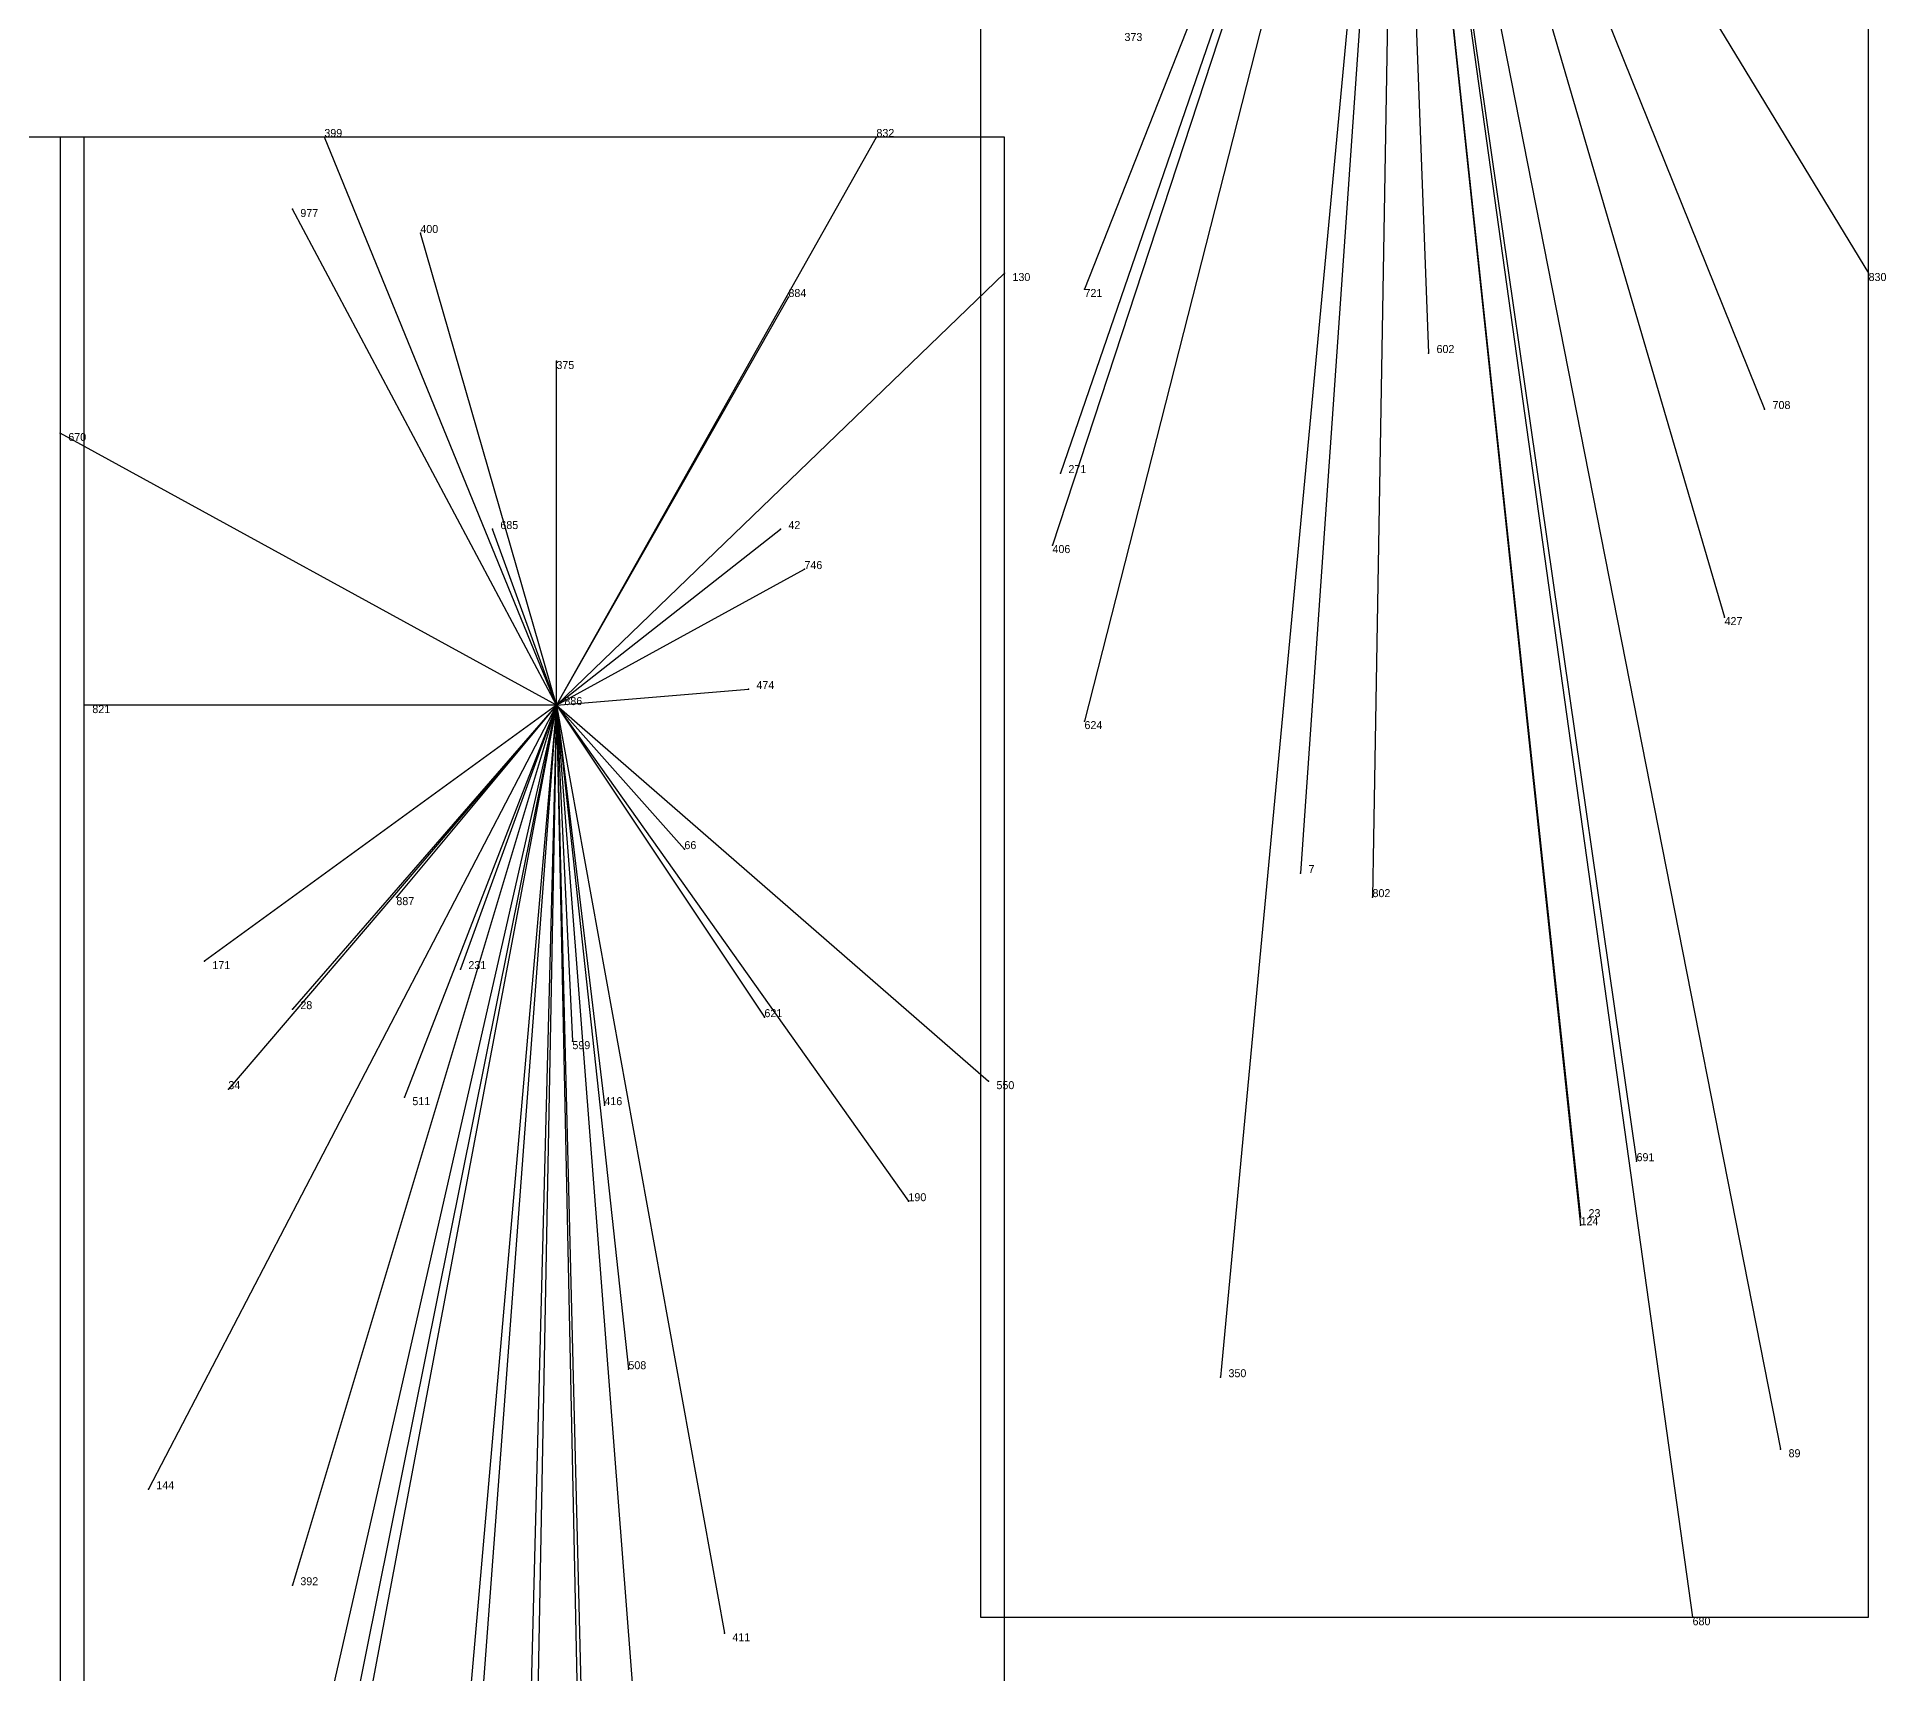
# Model space of a CAD drawing. Extents: x 0 to 1, y 0 to 1.
# Drawn here: x 0.7691 to 1.0002, y 0.537 to 0.7415 of the extents above; entities that cross this region are included whole.
import ezdxf

# ---------------------------------------------------------------- set-up
doc = ezdxf.new("R2010")
doc.units = 0
for name, color, linetype in [('Clients', 3, 'CONTINUOUS'), ('Facilities', 3, 'CONTINUOUS'), ('Facilities_lines', 3, 'CONTINUOUS'), ('Min_max_boxes', 1, 'CONTINUOUS'), ('Normals', 1, 'CONTINUOUS'), ('Source_points', 5, 'CONTINUOUS'), ('Text', 3, 'CONTINUOUS')]:
    doc.layers.add(name, color=color, linetype=linetype)

msp = doc.modelspace()

# ---------------------------------------------------------------- linework, layer by layer
at = {"layer": 'Clients', "color": 5}
for p in [(0.805, 0.729), (0.874, 0.729), (0.801, 0.72), (0.817, 0.717), (0.89, 0.712), (0.998, 0.712), (0.9, 0.71), (0.863, 0.709), (0.834, 0.701), (0.943, 0.702), (0.985, 0.695), (0.772, 0.692), (0.897, 0.687), (0.826, 0.68), (0.862, 0.68), (0.896, 0.678), (0.865, 0.675), (0.98, 0.669), (0.858, 0.66), (0.775, 0.658), (0.9, 0.656), (0.85, 0.64), (0.927, 0.637), (0.814, 0.634), (0.936, 0.634), (0.79, 0.626), (0.822, 0.625), (0.801, 0.62), (0.86, 0.619), (0.836, 0.616), (0.888, 0.611), (0.793, 0.61), (0.815, 0.609), (0.84, 0.608), (0.969, 0.601), (0.878, 0.596), (0.962, 0.594), (0.962, 0.593), (0.843, 0.575), (0.917, 0.574), (0.987, 0.565), (0.783, 0.56), (0.801, 0.548), (0.976, 0.544), (0.855, 0.542)]:
    msp.add_point(p, dxfattribs=at)
at = {"layer": 'Facilities', "color": 3}
msp.add_point((0.834, 0.658), dxfattribs=at)
at = {"layer": 'Facilities_lines', "color": 3}
for p, q in [((0.939, 0.809), (0.896, 0.678)), ((0.939, 0.809), (0.897, 0.687)), ((0.939, 0.809), (0.9, 0.656)), ((0.939, 0.809), (0.9, 0.71)), ((0.939, 0.809), (0.917, 0.574)), ((0.939, 0.809), (0.927, 0.637)), ((0.939, 0.809), (0.936, 0.634)), ((0.939, 0.809), (0.962, 0.594)), ((0.939, 0.809), (0.987, 0.565)), ((0.939, 0.809), (0.962, 0.593)), ((0.939, 0.809), (0.98, 0.669)), ((0.939, 0.809), (0.943, 0.702)), ((0.939, 0.809), (0.976, 0.544)), ((0.939, 0.809), (0.969, 0.601)), ((0.939, 0.809), (0.985, 0.695)), ((0.939, 0.809), (0.998, 0.712)), ((0.834, 0.658), (0.805, 0.729)), ((0.834, 0.658), (0.874, 0.729)), ((0.834, 0.658), (0.801, 0.72)), ((0.834, 0.658), (0.817, 0.717)), ((0.834, 0.658), (0.89, 0.712)), ((0.834, 0.658), (0.863, 0.709)), ((0.834, 0.658), (0.834, 0.701)), ((0.834, 0.658), (0.772, 0.692)), ((0.834, 0.658), (0.826, 0.68)), ((0.834, 0.658), (0.862, 0.68)), ((0.834, 0.658), (0.865, 0.675)), ((0.834, 0.658), (0.858, 0.66)), ((0.834, 0.658), (0.775, 0.658)), ((0.834, 0.658), (0.783, 0.56)), ((0.834, 0.658), (0.79, 0.626)), ((0.834, 0.658), (0.793, 0.61)), ((0.834, 0.658), (0.798, 0.479)), ((0.834, 0.658), (0.799, 0.472)), ((0.834, 0.658), (0.801, 0.513)), ((0.834, 0.658), (0.801, 0.548)), ((0.834, 0.658), (0.801, 0.62)), ((0.834, 0.658), (0.814, 0.634)), ((0.834, 0.658), (0.815, 0.404)), ((0.834, 0.658), (0.815, 0.609)), ((0.834, 0.658), (0.821, 0.509)), ((0.834, 0.658), (0.822, 0.625)), ((0.834, 0.658), (0.828, 0.425)), ((0.834, 0.658), (0.83, 0.443)), ((0.834, 0.658), (0.838, 0.497)), ((0.834, 0.658), (0.838, 0.468)), ((0.834, 0.658), (0.878, 0.596)), ((0.834, 0.658), (0.855, 0.542)), ((0.834, 0.658), (0.84, 0.608)), ((0.834, 0.658), (0.843, 0.575)), ((0.834, 0.658), (0.888, 0.611)), ((0.834, 0.658), (0.836, 0.616)), ((0.834, 0.658), (0.86, 0.619)), ((0.834, 0.658), (0.847, 0.49)), ((0.834, 0.658), (0.85, 0.64))]:
    msp.add_line(p, q, dxfattribs=at)
at = {"layer": 'Min_max_boxes', "color": 1}
for p, q in [((0.887, 0.976), (0.887, 0.544)), ((0.887, 0.976), (0.887, 0.544)), ((0.998, 0.544), (0.998, 0.976)), ((0.998, 0.544), (0.998, 0.976)), ((0.775, 0.729), (0.651, 0.729)), ((0.775, 0.729), (0.651, 0.729)), ((0.89, 0.729), (0.772, 0.729)), ((0.772, 0.729), (0.772, 0.404)), ((0.89, 0.729), (0.772, 0.729)), ((0.772, 0.729), (0.772, 0.404)), ((0.772, 0.729), (0.772, 0.729)), ((0.775, 0.357), (0.775, 0.729)), ((0.775, 0.357), (0.775, 0.729)), ((0.775, 0.729), (0.775, 0.729)), ((0.89, 0.404), (0.89, 0.729)), ((0.89, 0.404), (0.89, 0.729)), ((0.89, 0.729), (0.89, 0.729)), ((0.887, 0.544), (0.998, 0.544)), ((0.887, 0.544), (0.998, 0.544)), ((0.887, 0.544), (0.887, 0.544)), ((0.998, 0.544), (0.998, 0.544))]:
    msp.add_line(p, q, dxfattribs=at)
at = {"layer": 'Normals', "color": 1}
for p, q in [((0.805, 0.729), (0.805, 0.729, 0.1)), ((0.874, 0.729), (0.874, 0.729, 0.1)), ((0.801, 0.72), (0.801, 0.72, 0.1)), ((0.817, 0.717), (0.817, 0.717, 0.1)), ((0.89, 0.712), (0.89, 0.712, 0.1)), ((0.998, 0.712), (0.998, 0.712, 0.1)), ((0.9, 0.71), (0.9, 0.71, 0.1)), ((0.863, 0.709), (0.863, 0.709, 0.1)), ((0.834, 0.701), (0.834, 0.701, 0.1)), ((0.943, 0.702), (0.943, 0.702, 0.1)), ((0.985, 0.695), (0.985, 0.695, 0.1)), ((0.772, 0.692), (0.772, 0.692, 0.1)), ((0.897, 0.687), (0.897, 0.687, 0.1)), ((0.826, 0.68), (0.826, 0.68, 0.1)), ((0.862, 0.68), (0.862, 0.68, 0.1)), ((0.896, 0.678), (0.896, 0.678, 0.1)), ((0.865, 0.675), (0.865, 0.675, 0.1)), ((0.98, 0.669), (0.98, 0.669, 0.1)), ((0.858, 0.66), (0.858, 0.66, 0.1)), ((0.775, 0.658), (0.775, 0.658, 0.1)), ((0.834, 0.658), (0.834, 0.658, 0.1)), ((0.9, 0.656), (0.9, 0.656, 0.1)), ((0.85, 0.64), (0.85, 0.64, 0.1)), ((0.927, 0.637), (0.927, 0.637, 0.1)), ((0.814, 0.634), (0.814, 0.634, 0.1)), ((0.936, 0.634), (0.936, 0.634, 0.1)), ((0.79, 0.626), (0.79, 0.626, 0.1)), ((0.822, 0.625), (0.822, 0.625, 0.1)), ((0.801, 0.62), (0.801, 0.62, 0.1)), ((0.86, 0.619), (0.86, 0.619, 0.1)), ((0.836, 0.616), (0.836, 0.616, 0.1)), ((0.888, 0.611), (0.888, 0.611, 0.1)), ((0.793, 0.61), (0.793, 0.61, 0.1)), ((0.815, 0.609), (0.815, 0.609, 0.1)), ((0.84, 0.608), (0.84, 0.608, 0.1)), ((0.969, 0.601), (0.969, 0.601, 0.1)), ((0.878, 0.596), (0.878, 0.596, 0.1)), ((0.962, 0.594), (0.962, 0.594, 0.1)), ((0.962, 0.593), (0.962, 0.593, 0.1)), ((0.843, 0.575), (0.843, 0.575, 0.1)), ((0.917, 0.574), (0.917, 0.574, 0.1)), ((0.987, 0.565), (0.987, 0.565, 0.1)), ((0.783, 0.56), (0.783, 0.56, 0.1)), ((0.801, 0.548), (0.801, 0.548, 0.1)), ((0.976, 0.544), (0.976, 0.544, 0.1)), ((0.855, 0.542), (0.855, 0.542, 0.1))]:
    msp.add_line(p, q, dxfattribs=at)
at = {"layer": 'Source_points', "color": 5}
for p in [(0.805, 0.729), (0.874, 0.729), (0.801, 0.72), (0.817, 0.717), (0.89, 0.712), (0.998, 0.712), (0.9, 0.71), (0.863, 0.709), (0.834, 0.701), (0.943, 0.702), (0.985, 0.695), (0.772, 0.692), (0.897, 0.687), (0.826, 0.68), (0.862, 0.68), (0.896, 0.678), (0.865, 0.675), (0.98, 0.669), (0.858, 0.66), (0.775, 0.658), (0.834, 0.658), (0.9, 0.656), (0.85, 0.64), (0.927, 0.637), (0.814, 0.634), (0.936, 0.634), (0.79, 0.626), (0.822, 0.625), (0.801, 0.62), (0.86, 0.619), (0.836, 0.616), (0.888, 0.611), (0.793, 0.61), (0.815, 0.609), (0.84, 0.608), (0.969, 0.601), (0.878, 0.596), (0.962, 0.594), (0.962, 0.593), (0.843, 0.575), (0.917, 0.574), (0.987, 0.565), (0.783, 0.56), (0.801, 0.548), (0.976, 0.544), (0.855, 0.542)]:
    msp.add_point(p, dxfattribs=at)

# ---------------------------------------------------------------- texts
at = {"layer": 'Text', "color": 3}
for s, p in [('373', (0.905, 0.741)), ('399', (0.805, 0.729)), ('832', (0.874, 0.729)), ('977', (0.802, 0.719)), ('400', (0.817, 0.717)), ('130', (0.891, 0.711)), ('830', (0.998, 0.711)), ('884', (0.863, 0.709)), ('721', (0.9, 0.709)), ('602', (0.944, 0.702)), ('375', (0.834, 0.7)), ('708', (0.986, 0.695)), ('670', (0.773, 0.691)), ('271', (0.898, 0.687)), ('685', (0.827, 0.68)), ('42', (0.863, 0.68)), ('406', (0.896, 0.677)), ('746', (0.865, 0.675)), ('427', (0.98, 0.668)), ('474', (0.859, 0.66)), ('886', (0.835, 0.658)), ('821', (0.776, 0.657)), ('624', (0.9, 0.655)), ('66', (0.85, 0.64)), ('7', (0.928, 0.637)), ('887', (0.814, 0.633)), ('802', (0.936, 0.634)), ('171', (0.791, 0.625)), ('231', (0.823, 0.625)), ('28', (0.802, 0.62)), ('621', (0.86, 0.619)), ('599', (0.836, 0.615)), ('34', (0.793, 0.61)), ('550', (0.889, 0.61)), ('511', (0.816, 0.608)), ('416', (0.84, 0.608)), ('691', (0.969, 0.601)), ('190', (0.878, 0.596)), ('124', (0.962, 0.593)), ('23', (0.963, 0.594)), ('508', (0.843, 0.575)), ('350', (0.918, 0.574)), ('89', (0.988, 0.564)), ('144', (0.784, 0.56)), ('392', (0.802, 0.548)), ('680', (0.976, 0.543)), ('411', (0.856, 0.541))]:
    msp.add_text(s, height=0.001, dxfattribs=at).set_placement(p)

doc.saveas('drawing.dxf')
